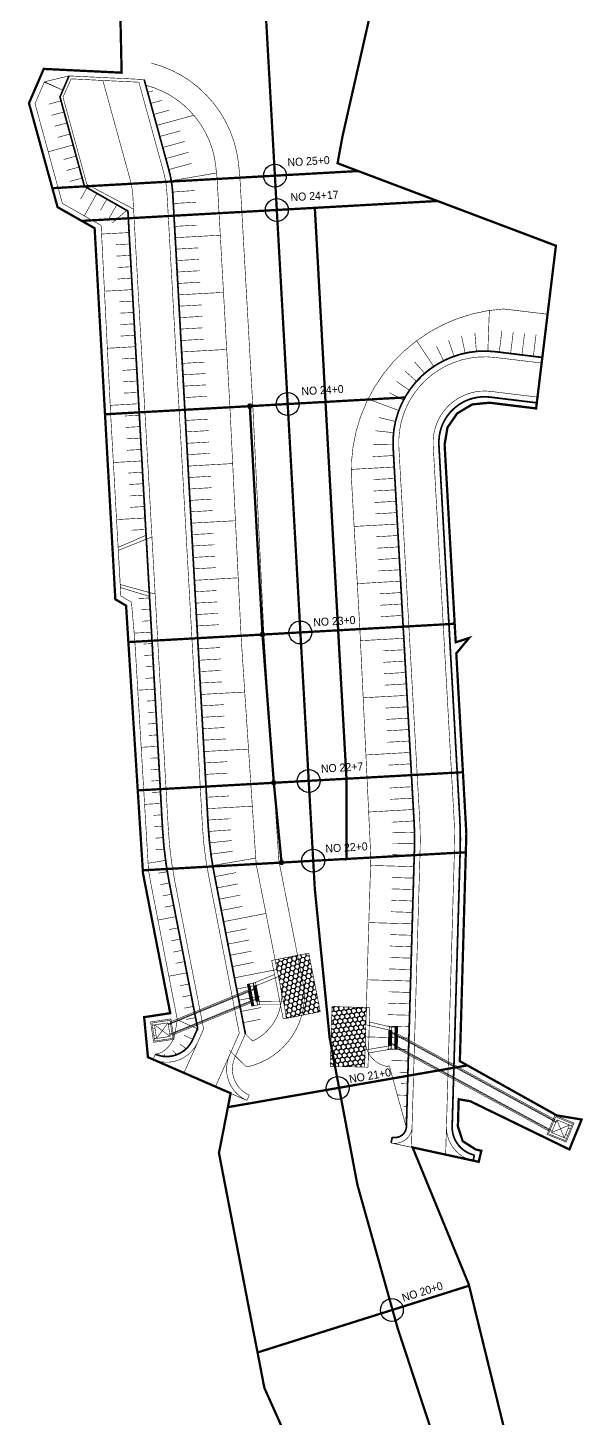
# Model space of a CAD drawing. Header units: millimetres. Extents: x -254 to 217267, y -7 to 401794.
# Drawn here: x 217069.7 to 217118.3, y 401185.7 to 401307.3 of the extents above; entities that cross this region are included whole.
import ezdxf
from ezdxf.enums import TextEntityAlignment as Align

# ---------------------------------------------------------------- set-up
doc = ezdxf.new("R2010")
doc.units = ezdxf.units.MM
doc.header["$PDMODE"] = 2
doc.header["$PDSIZE"] = 0.1
doc.linetypes.add('D_HIDDEN', pattern=[0.35, 0.2, -0.15])
doc.linetypes.add('HIDDEN', pattern=[9.525, 6.35, -3.175])
for name, color, linetype in [('#측점', 1, 'Continuous'), ('#측점라인', 1, 'Continuous'), ('#편입용지선', 1, 'Continuous'), ('0-DEGN-바닥보호공', 183, 'Continuous'), ('0-DEGN-제방상단', 1, 'Continuous'), ('0-DEGN-제방하단', 6, 'Continuous'), ('1-DEGN-배수계획', 4, 'Continuous'), ('1-블록기초 측점', 4, 'Continuous'), ('CC-DEGN-흄관', 3, 'Continuous'), ('CE-SLOP-FILL', 11, 'Continuous'), ('CS-CONC-MAJR', 5, 'Continuous')]:
    doc.layers.add(name, color=color, linetype=linetype)
doc.layers.add('0-DEGN-포장선', color=254, linetype='Continuous', true_color=0xccc5e2)
doc.styles.get("Standard").update_dxf_attribs({"font": ''})
doc.styles.get('Standard').set_extended_font_data('Dotum')

# ---------------------------------------------------------------- blocks, each defined once
blk = doc.blocks.new('lblock')
at = {"color": 3, "lineweight": 100}
for p, q in [((-1.24, 0.24), (-1.39, 0.24)), ((-1.24, 0.39), (-1.24, 0.09))]:
    blk.add_line(p, q, dxfattribs=at)
blk.add_circle((-1.24, 0.24), 0.15, dxfattribs=at)
blk = doc.blocks.new('leftblock')
at = {"lineweight": 100}
blk.add_blockref('lblock', (1.24, -0.24), dxfattribs=at)

msp = doc.modelspace()

# ---------------------------------------------------------------- hatches: boundary and pattern name
at = {"layer": '0-DEGN-바닥보호공', "transparency": 33554687}
h = msp.add_hatch(dxfattribs=at)
h.set_pattern_fill('HONEY', color=256, scale=2, angle=50.0407)
h.set_pattern_definition([(50.04074493, (-261184.38856, 448332.56777), (0.07488859606, 0.42648762957), [0.25, -0.5]), (170.04074493, (-261184.38856, 448332.56777), (-0.40679341964, -0.14838838814), [0.25, -0.5]), (110.04074493, (-261184.38856, 448332.56777), (-0.33190482358, 0.27809924143), [-0.5, 0.25])])
h.paths.add_polyline_path([(217092.37, 401220.71), (217095.31, 401221.29), (217094.3, 401226.41), (217091.36, 401225.83)])
h = msp.add_hatch(dxfattribs=at)
h.set_pattern_fill('HONEY', color=256, scale=2, angle=217.2128)
h.set_pattern_definition([(217.21279699, (672978.89447, 249096.67035), (-0.16771001059, -0.39921592196), [0.25, -0.5]), (337.21279699, (672978.89447, 249096.67035), (0.42958613531, 0.05436683134), [0.25, -0.5]), (277.21279699, (672978.89447, 249096.67035), (0.26187612472, -0.34484909062), [-0.5, 0.25])])
h.paths.add_polyline_path([(217099.34, 401221.65), (217096.34, 401221.74), (217096.19, 401216.52), (217099.18, 401216.44)])
at = {"layer": 'CS-CONC-MAJR'}
h = msp.add_hatch(dxfattribs=at)
h.set_pattern_fill('ANSI31', color=161, scale=0.2, angle=56.1673)
h.set_pattern_definition([(101.1673, (217090.002943, 401221.910443), (-0.02452665, -0.00484185), [])])
h.paths.add_polyline_path([(217089.13, 401223.73), (217088.94, 401223.69), (217089.15, 401222.61), (217089.32, 401221.77), (217089.51, 401221.81), (217089.35, 401222.65)])
h.paths.add_polyline_path([(217089.71, 401223.55), (217089.49, 401223.47), (217089.74, 401222.19), (217089.98, 401222.19)])
h = msp.add_hatch(dxfattribs=at)
h.set_pattern_fill('ANSI31', color=161, scale=0.2, angle=223.3393)
h.set_pattern_definition([(268.3393, (217101.374777, 401219.957968), (0.0249895, -0.0007245), [])])
h.paths.add_polyline_path([(217101.82, 401217.99), (217102.02, 401217.99), (217102.05, 401219.08), (217102.07, 401219.94), (217101.87, 401219.94), (217101.85, 401219.09)])
h.paths.add_polyline_path([(217101.3, 401218.29), (217101.53, 401218.33), (217101.57, 401219.63), (217101.34, 401219.68)])

# ---------------------------------------------------------------- linework, layer by layer
at = {"layer": '#측점라인', "color": 2, "linetype": 'Continuous', "lineweight": 30, "const_width": 0.2, "flags": 128}
for points in [[(217095.51, 401177.02), (217090.42, 401188.39), (217089.87, 401191.25), (217089.44, 401193.45), (217089.44, 401193.45), (217086.45, 401208.93), (217087.11, 401212.31), (217087.47, 401214.16), (217087.47, 401214.16), (217087.47, 401214.16), (217080.24, 401217.31), (217079.91, 401220.81), (217082.19, 401221.16), (217082.19, 401221.16), (217079.81, 401233.38), (217078.45, 401254.87), (217078.33, 401256.8), (217077.39, 401257.35), (217075.58, 401289.8), (217072.34, 401291.64), (217069.84, 401300.73), (217071.13, 401303.73), (217077.94, 401303.4), (217077.66, 401316.38)], [(217091.34, 401294.39), (217090.22, 401314.36)], [(217099.57, 401308.06), (217097.25, 401297.83), (217096.82, 401295.48), (217115.91, 401288.27), (217114.18, 401274.04), (217110.1, 401274.54), (217108.59, 401274.39), (217107.28, 401273.61), (217106.43, 401272.37), (217106.18, 401270.87), (217107.15, 401253.59), (217108.32, 401253.97), (217107.2, 401252.62), (217108.08, 401236.86), (217107.63, 401221.09), (217107.51, 401216.96), (217115.99, 401212.22), (217118.16, 401211.86), (217117.09, 401209.24), (217108.42, 401213.46), (217107.41, 401213.63), (217107.34, 401211.25), (217107.76, 401209.97), (217108.9, 401209.24), (217109.39, 401209.13), (217109.16, 401208.16), (217103.38, 401209.42), (217108.29, 401197.45), (217109.69, 401191.73), (217110.75, 401187.42), (217114, 401174.17)], [(217071.88, 401293.3), (217098.62, 401294.8)], [(217092.46, 401274.42), (217091.34, 401294.39)], [(217105.55, 401292.18), (217074.45, 401290.44)], [(217076.49, 401273.53), (217102.71, 401275)], [(217093.57, 401254.45), (217092.46, 401274.42)], [(217078.53, 401253.61), (217107.06, 401255.21)], [(217094.69, 401234.49), (217093.57, 401254.45)], [(217107.78, 401242.23), (217079.35, 401240.64)], [(217079.79, 401233.65), (217108.03, 401235.23)], [(217087.23, 401212.94), (217108.16, 401216.59)], [(217089.82, 401191.49), (217108.32, 401197.33)]]:
    msp.add_lwpolyline(points, dxfattribs=at)
msp.add_lwpolyline([(217118.05, 401158.97), (217113.54, 401166.16, -0.060449), (217105.37, 401183.61), (217102.09, 401193.56, -0.065507), (217094.83, 401232.02), (217094.69, 401234.49)], format="xyb", dxfattribs=at)
at = {"layer": '#측점라인', "color": 2, "linetype": 'Continuous', "lineweight": 30}
for centre in [(217091.34, 401294.39), (217091.51, 401291.4), (217092.46, 401274.42), (217093.57, 401254.45), (217094.3, 401241.47), (217094.69, 401234.49), (217096.83, 401214.61), (217101.57, 401195.2)]:
    msp.add_circle(centre, 1, dxfattribs=at)
at = {"layer": '#편입용지선', "linetype": 'Continuous', "const_width": 0.05}
msp.add_lwpolyline([(217112.71, 401274.21), (217114.17, 401274.04)], dxfattribs=at)
at = {"lineweight": 50}
for points in [[(217094.82, 401291.58), (217095.77, 401274.61), (217096.88, 401254.63), (217097.61, 401241.66), (217097.61, 401234.65)], [(217091.92, 401234.35), (217091.24, 401241.3), (217090.26, 401254.27), (217089.15, 401274.24)]]:
    msp.add_lwpolyline(points, dxfattribs=at)
at = {"layer": '0-DEGN-바닥보호공', "transparency": 33554687, "const_width": 0.05}
for points in [[(217092.37, 401220.71), (217095.31, 401221.29), (217094.3, 401226.41), (217091.36, 401225.83)], [(217099.34, 401221.65), (217096.34, 401221.74), (217096.19, 401216.52), (217099.18, 401216.44)]]:
    msp.add_lwpolyline(points, close=True, dxfattribs=at)
at = {"layer": '0-DEGN-제방상단', "color": 3, "ltscale": 0.1}
for points, const_width in [([(217073.34, 401303.12), (217072.55, 401301.28), (217074.69, 401293.47), (217078.49, 401291.3), (217081.52, 401237.25, 0.034114), (217082.09, 401232.66), (217084.59, 401219.82), (217084.15, 401218.84, -0.408511), (217080.89, 401217.57)], 0.15), ([(217088.76, 401219.35), (217086.02, 401233.42, -0.034114), (217085.51, 401237.48), (217082.41, 401292.83, 0.052974), (217082.07, 401294.91), (217079.91, 401302.8)], 0.15), ([(217101.49, 401209.82), (217101.61, 401210.31, 0.47453), (217102.84, 401211.25), (217102.99, 401216.64), (217103.54, 401235.52, 0.021224), (217103.5, 401238.07), (217101.68, 401270.61, -0.467113), (217110.64, 401279), (217114.72, 401278.5)], 0.15), ([(217114.24, 401274.53), (217110.16, 401275.03, 0.467113), (217105.68, 401270.84), (217107.5, 401238.29, -0.021224), (217107.54, 401235.41), (217106.84, 401211.26, 0.358387), (217108.78, 401208.75), (217108.67, 401208.26)], 0.15), ([(217088.76, 401219.35), (217087.84, 401217.29, 0.414214), (217089.1, 401213.99)], 0.05)]:
    msp.add_lwpolyline(points, format="xyb", dxfattribs=dict(at, const_width=const_width))
at = {"layer": '0-DEGN-제방상단', "color": 3, "ltscale": 0.1, "const_width": 0.05}
for points in [[(217073.34, 401303.12), (217079.91, 401302.8)], [(217114.72, 401278.5), (217114.24, 401274.53)], [(217077.63, 401261.89), (217080.08, 401262.95)], [(217080.38, 401257.6), (217077.83, 401258.38)], [(217080.89, 401217.57), (217080.69, 401217.11)], [(217089.1, 401213.99), (217088.89, 401213.53)], [(217108.67, 401208.26), (217107.09, 401208.62), (217101.96, 401209.71), (217101.49, 401209.82)]]:
    msp.add_lwpolyline(points, dxfattribs=at)
at = {"layer": '0-DEGN-제방하단', "linetype": 'Continuous', "lineweight": 30, "const_width": 0.05}
for points in [[(217080.54, 401304.24, -0.309871), (217088.15, 401295.55), (217088.28, 401294.27), (217089.41, 401274.24), (217090.38, 401254.28), (217091.69, 401234.47), (217093.89, 401223.34, -0.384029), (217088.86, 401216.45), (217087.36, 401217.92)], [(217080.05, 401302.3, -0.309515), (217086.16, 401295.32), (217086.29, 401294.11), (217087.41, 401274.14), (217088.38, 401254.16), (217089.7, 401234.21), (217091.91, 401223.05, -0.314419), (217089.4, 401218.72), (217088.76, 401219.35)], [(217114.72, 401278.5), (217115.18, 401282.28), (217111.32, 401282.74, 0.409023), (217098.03, 401267.96), (217098.77, 401254.74), (217099.73, 401234.77), (217099.51, 401227.73), (217099.25, 401218.61, 0.343122), (217101.15, 401216.5), (217101.34, 401216.56), (217102.83, 401211.17)]]:
    msp.add_lwpolyline(points, format="xyb", dxfattribs=at)
for points in [[(217080.89, 401217.57), (217081.45, 401217.73), (217081.95, 401218.12), (217082.31, 401218.59), (217082.55, 401219.07), (217082.81, 401220.59), (217082.56, 401221.87), (217081.66, 401226.49), (217080.46, 401232.69), (217080.29, 401233.68), (217079.1, 401253.64), (217078.8, 401257.1), (217077.87, 401257.64), (217076.98, 401273.56), (217076.15, 401290.04), (217072.76, 401291.97), (217070.37, 401300.69), (217071.19, 401302.6), (217073.34, 401303.12), (217073.34, 401303.12)], [(217071.19, 401302.6), (217072.8, 401301.87)]]:
    msp.add_lwpolyline(points, dxfattribs=at)
at = {"layer": '0-DEGN-포장선', "const_width": 0.05, "flags": 128}
for points in [[(217078.98, 401291.47), (217074.9, 401293.64), (217072.81, 401301.27), (217073.53, 401302.86), (217076.3, 401302.72)], [(217114.27, 401274.78), (217114.69, 401278.25)], [(217114.3, 401275.03), (217114.66, 401278.01)], [(217080.87, 401257.81), (217077.82, 401258.64), (217077.65, 401261.63), (217080.59, 401262.8)], [(217108.67, 401208.26), (217101.49, 401209.82)], [(217108.67, 401208.26), (217101.49, 401209.82)]]:
    msp.add_lwpolyline(points, dxfattribs=at)
for points in [[(217083.39, 401215.93), (217085.11, 401219.77), (217082.58, 401232.75, -0.034114), (217082.02, 401237.28), (217078.92, 401292.63, 0.052974), (217078.7, 401293.99), (217076.3, 401302.72)], [(217086.14, 401214.73), (217088.23, 401219.41), (217085.52, 401233.32, -0.034114), (217085.01, 401237.45), (217081.91, 401292.8, 0.052974), (217081.59, 401294.78), (217079.45, 401302.57)], [(217103.28, 401209.43), (217104.04, 401235.51, 0.021224), (217104, 401238.1), (217102.18, 401270.64, -0.467113), (217110.58, 401278.5), (217114.66, 401278.01)], [(217114.3, 401275.03), (217110.22, 401275.53, 0.467113), (217105.18, 401270.81), (217107, 401238.26, -0.021224), (217107.04, 401235.42), (217106.27, 401208.78)], [(217080.69, 401217.11, 0.408511), (217084.6, 401218.64)], [(217087.38, 401217.5, 0.414214), (217088.89, 401213.53)], [(217101.49, 401209.82, 0.47453), (217103.34, 401211.24)], [(217106.34, 401211.27, 0.358387), (217108.67, 401208.26)]]:
    msp.add_lwpolyline(points, format="xyb", dxfattribs=at)
at = {"layer": '0-DEGN-포장선', "linetype": 'Continuous', "const_width": 0.05}
for points in [[(217079.45, 401302.57), (217076.3, 401302.72)], [(217088.89, 401213.53), (217080.69, 401217.11)], [(217088.89, 401213.53), (217080.69, 401217.11)]]:
    msp.add_lwpolyline(points, dxfattribs=at)
at = {"layer": '1-DEGN-배수계획', "linetype": 'D_HIDDEN', "const_width": 0.05}
for points in [[(217080.47, 401220.39), (217082.25, 401220.66), (217082.52, 401218.88), (217080.74, 401218.61)], [(217116.81, 401209.88), (217115.14, 401210.56), (217115.82, 401212.23), (217117.49, 401211.55)]]:
    msp.add_lwpolyline(points, close=True, dxfattribs=at)
at = {"layer": '1-DEGN-배수계획', "const_width": 0.05}
for points in [[(217080.59, 401220.3), (217082.17, 401220.54), (217082.41, 401218.96), (217080.83, 401218.72)], [(217080.82, 401220.14), (217082, 401220.31), (217082.18, 401219.13), (217080.99, 401218.95)], [(217116.75, 401210.01), (217115.27, 401210.61), (217115.88, 401212.1), (217117.36, 401211.49)], [(217116.64, 401210.27), (217115.53, 401210.72), (217115.99, 401211.83), (217117.1, 401211.38)]]:
    msp.add_lwpolyline(points, close=True, dxfattribs=at)
for points in [[(217080.82, 401220.14), (217080.62, 401220.11)], [(217080.86, 401219.84), (217080.66, 401219.81)], [(217080.82, 401220.14), (217082.18, 401219.13)], [(217082, 401220.31), (217080.99, 401218.95)], [(217080.95, 401219.25), (217080.75, 401219.22)], [(217080.99, 401218.95), (217080.8, 401218.92)], [(217115.53, 401210.72), (217117.1, 401211.38)], [(217116.64, 401210.27), (217115.99, 401211.83)], [(217117.1, 401211.38), (217117.28, 401211.31)], [(217116.64, 401210.27), (217116.83, 401210.2)], [(217116.76, 401210.55), (217116.94, 401210.47)], [(217116.98, 401211.1), (217117.17, 401211.03)]]:
    msp.add_lwpolyline(points, dxfattribs=at)
at = {"layer": '1-블록기초 측점'}
for p in [(217094.82, 401291.58), (217095.77, 401274.61), (217089.15, 401274.24), (217090.26, 401254.27), (217096.88, 401254.63), (217097.55, 401241.65), (217091.23, 401241.31), (217091.92, 401234.35), (217097.53, 401234.62)]:
    msp.add_point(p, dxfattribs=at)
at = {"layer": 'CC-DEGN-흄관', "ltscale": 0.5, "const_width": 0.05}
for points in [[(217089.53, 401223.3), (217082.02, 401220.21)], [(217089.71, 401222.36), (217082.16, 401219.26)], [(217089.03, 401223.2), (217082.19, 401220.39)], [(217089.26, 401222.07), (217082.37, 401219.24)], [(217101.56, 401219.5), (217115.97, 401211.66)], [(217102.06, 401219.34), (217115.84, 401211.84)], [(217101.53, 401218.45), (217115.52, 401210.84)], [(217102.02, 401218.07), (217115.3, 401210.85)]]:
    msp.add_lwpolyline(points, dxfattribs=at)
at = {"layer": 'CC-DEGN-흄관', "linetype": 'D_HIDDEN', "ltscale": 0.2, "const_width": 0.05}
for points in [[(217089.54, 401223.23), (217082.03, 401220.15)], [(217089.7, 401222.43), (217082.15, 401219.33)], [(217101.56, 401219.42), (217115.94, 401211.6)], [(217101.53, 401218.53), (217115.55, 401210.9)]]:
    msp.add_lwpolyline(points, dxfattribs=at)
at = {"layer": 'CE-SLOP-FILL', "linetype": 'Continuous', "const_width": 0.05}
for points in [[(217072.8, 401301.87), (217071.18, 401302.57)], [(217080.22, 401301.68), (217080.68, 401301.81)], [(217072.64, 401300.94), (217071.55, 401300.64)], [(217080.48, 401300.71), (217081.47, 401300.98)], [(217080.75, 401299.75), (217082.1, 401300.12)], [(217072.91, 401299.97), (217071.82, 401299.67)], [(217073.17, 401299.01), (217072.08, 401298.71)], [(217081.01, 401298.79), (217084.26, 401299.68)], [(217073.44, 401298.04), (217072.35, 401297.74)], [(217081.27, 401297.82), (217083.09, 401298.32)], [(217073.7, 401297.08), (217071.52, 401296.48)], [(217081.54, 401296.86), (217083.47, 401297.39)], [(217081.8, 401295.89), (217083.79, 401296.44)], [(217073.97, 401296.11), (217072.88, 401295.81)], [(217082.07, 401294.93), (217084.06, 401295.47)], [(217074.23, 401295.15), (217073.14, 401294.85)], [(217074.49, 401294.18), (217073.41, 401293.89)], [(217082.29, 401293.95), (217086.24, 401294.63)], [(217074.92, 401293.34), (217074.36, 401292.36)], [(217075.78, 401292.85), (217074.67, 401290.88)], [(217082.4, 401292.96), (217084.37, 401293.1)], [(217076.65, 401292.35), (217076.09, 401291.37)], [(217077.52, 401291.86), (217076.85, 401290.67)], [(217082.46, 401291.96), (217084.43, 401292.07)], [(217078.39, 401291.36), (217077.15, 401290.28)], [(217082.52, 401290.96), (217084.49, 401291.07)], [(217078.6, 401289.42), (217076.18, 401289.29)], [(217082.57, 401289.96), (217084.54, 401290.07)], [(217082.63, 401288.97), (217086.57, 401289.19)], [(217078.65, 401288.42), (217077.44, 401288.36)], [(217082.68, 401287.97), (217084.65, 401288.08)], [(217078.71, 401287.43), (217077.5, 401287.36)], [(217082.74, 401286.97), (217084.71, 401287.08)], [(217078.76, 401286.43), (217077.55, 401286.36)], [(217082.8, 401285.97), (217084.76, 401286.08)], [(217078.88, 401284.43), (217076.44, 401284.29)], [(217078.82, 401285.43), (217077.6, 401285.36)], [(217082.85, 401284.97), (217084.82, 401285.08)], [(217078.93, 401283.43), (217077.71, 401283.36)], [(217082.91, 401283.97), (217086.85, 401284.19)], [(217082.96, 401282.98), (217084.93, 401283.09)], [(217078.99, 401282.43), (217077.76, 401282.37)], [(217083.02, 401281.98), (217084.99, 401282.09)], [(217109.96, 401279.05), (217110.09, 401282.61)], [(217079.04, 401281.44), (217077.82, 401281.37)], [(217083.08, 401280.98), (217085.04, 401281.09)], [(217108.96, 401279.03), (217108.82, 401280.68)], [(217110.96, 401278.96), (217111.19, 401280.85)], [(217111.95, 401278.84), (217112.18, 401280.73)], [(217079.16, 401279.44), (217076.69, 401279.3)], [(217079.1, 401280.44), (217077.87, 401280.37)], [(217083.13, 401279.98), (217085.1, 401280.09)], [(217105.23, 401277.71), (217103.73, 401279.96)], [(217106.09, 401278.21), (217105.47, 401279.47)], [(217107.01, 401278.6), (217106.53, 401279.99)], [(217107.98, 401278.88), (217107.65, 401280.39)], [(217112.94, 401278.72), (217113.17, 401280.61)], [(217113.94, 401278.6), (217114.17, 401280.48)], [(217079.21, 401278.44), (217077.98, 401278.37)], [(217083.19, 401278.98), (217087.12, 401279.2)], [(217079.27, 401277.44), (217078.03, 401277.37)], [(217083.24, 401277.98), (217085.21, 401278.09)], [(217083.3, 401276.98), (217085.27, 401277.09)], [(217103.72, 401276.41), (217102.74, 401277.29)], [(217104.43, 401277.11), (217103.56, 401278.11)], [(217079.32, 401276.44), (217078.08, 401276.37)], [(217083.35, 401275.99), (217085.32, 401276.1)], [(217103.1, 401275.62), (217102, 401276.39)], [(217079.38, 401275.44), (217078.14, 401275.38)], [(217083.41, 401274.99), (217085.38, 401275.1)], [(217102.18, 401273.86), (217099.48, 401274.86)], [(217102.58, 401274.77), (217101.36, 401275.41)], [(217079.43, 401274.45), (217076.94, 401274.31)], [(217079.49, 401273.45), (217078.24, 401273.38)], [(217083.47, 401273.99), (217087.4, 401274.21)], [(217079.55, 401272.45), (217078.3, 401272.38)], [(217083.52, 401272.99), (217085.49, 401273.1)], [(217101.89, 401272.9), (217100.41, 401273.25)], [(217079.6, 401271.45), (217078.35, 401271.38)], [(217083.58, 401271.99), (217085.54, 401272.1)], [(217083.63, 401270.99), (217085.59, 401271.1)], [(217101.67, 401270.92), (217099.93, 401270.89)], [(217101.72, 401271.92), (217100.11, 401272.09)], [(217079.66, 401270.45), (217078.41, 401270.38)], [(217083.69, 401270), (217085.64, 401270.11)], [(217101.72, 401269.92), (217099.89, 401269.82)], [(217079.71, 401269.45), (217077.22, 401269.31)], [(217079.77, 401268.46), (217078.52, 401268.39)], [(217083.75, 401269), (217087.65, 401269.22)], [(217101.78, 401268.92), (217098.01, 401268.71)], [(217079.83, 401267.46), (217078.58, 401267.39)], [(217083.8, 401268), (217085.75, 401268.11)], [(217101.83, 401267.92), (217099.94, 401267.82)], [(217079.88, 401266.46), (217078.63, 401266.39)], [(217083.86, 401267), (217085.8, 401267.11)], [(217083.91, 401266), (217085.85, 401266.11)], [(217101.89, 401266.92), (217099.99, 401266.82)], [(217079.94, 401265.46), (217078.69, 401265.39)], [(217083.97, 401265), (217085.91, 401265.11)], [(217101.95, 401265.92), (217100.05, 401265.82)], [(217102, 401264.93), (217100.1, 401264.82)], [(217079.99, 401264.46), (217077.5, 401264.32)], [(217084.03, 401264.01), (217087.89, 401264.22)], [(217102.06, 401263.93), (217098.26, 401263.72)], [(217080.05, 401263.46), (217078.8, 401263.39)], [(217084.08, 401263.01), (217086.01, 401263.11)], [(217102.11, 401262.93), (217100.22, 401262.82)], [(217084.14, 401262.01), (217086.06, 401262.12)], [(217102.17, 401261.93), (217100.27, 401261.82)], [(217084.19, 401261.01), (217086.12, 401261.12)], [(217084.25, 401260.01), (217086.17, 401260.12)], [(217102.23, 401260.93), (217100.33, 401260.83)], [(217084.3, 401259.01), (217088.14, 401259.23)], [(217102.34, 401258.94), (217098.54, 401258.72)], [(217102.28, 401259.93), (217100.38, 401259.83)], [(217084.36, 401258.01), (217086.27, 401258.12)], [(217102.39, 401257.94), (217100.5, 401257.83)], [(217080.38, 401257.47), (217079.37, 401257.42)], [(217080.44, 401256.47), (217079.65, 401256.43)], [(217084.42, 401257.02), (217086.32, 401257.12)], [(217102.45, 401256.94), (217100.55, 401256.83)], [(217080.5, 401255.48), (217079.72, 401255.43)], [(217084.47, 401256.02), (217086.38, 401256.12)], [(217084.53, 401255.02), (217086.43, 401255.13)], [(217102.5, 401255.94), (217100.61, 401255.83)], [(217080.55, 401254.48), (217079.03, 401254.39)], [(217084.58, 401254.02), (217088.38, 401254.23)], [(217102.62, 401253.94), (217098.81, 401253.73)], [(217102.56, 401254.94), (217100.66, 401254.84)], [(217080.61, 401253.48), (217079.86, 401253.44)], [(217084.64, 401253.02), (217086.54, 401253.13)], [(217102.67, 401252.94), (217100.77, 401252.84)], [(217080.66, 401252.48), (217079.92, 401252.44)], [(217080.72, 401251.48), (217079.98, 401251.44)], [(217084.7, 401252.02), (217086.6, 401252.13)], [(217102.73, 401251.95), (217100.82, 401251.84)], [(217080.78, 401250.48), (217080.03, 401250.44)], [(217084.75, 401251.03), (217086.66, 401251.13)], [(217102.78, 401250.95), (217100.87, 401250.84)], [(217080.83, 401249.49), (217079.35, 401249.4)], [(217084.81, 401250.03), (217086.72, 401250.13)], [(217084.86, 401249.03), (217088.71, 401249.24)], [(217102.84, 401249.95), (217100.92, 401249.84)], [(217080.89, 401248.49), (217080.15, 401248.45)], [(217084.92, 401248.03), (217086.85, 401248.14)], [(217102.9, 401248.95), (217099.06, 401248.74)], [(217102.95, 401247.95), (217101.03, 401247.84)], [(217080.94, 401247.49), (217080.21, 401247.45)], [(217084.97, 401247.03), (217086.91, 401247.14)], [(217103.01, 401246.95), (217101.08, 401246.85)], [(217081, 401246.49), (217080.26, 401246.45)], [(217081.05, 401245.49), (217080.32, 401245.45)], [(217085.03, 401246.03), (217086.97, 401246.14)], [(217103.06, 401245.96), (217101.13, 401245.85)], [(217081.11, 401244.49), (217079.65, 401244.41)], [(217085.09, 401245.03), (217087.03, 401245.14)], [(217085.14, 401244.04), (217089.04, 401244.25)], [(217103.12, 401244.96), (217101.18, 401244.85)], [(217081.17, 401243.49), (217080.44, 401243.45)], [(217085.2, 401243.04), (217087.15, 401243.15)], [(217103.18, 401243.96), (217099.3, 401243.74)], [(217103.23, 401242.96), (217101.29, 401242.85)], [(217081.22, 401242.5), (217080.5, 401242.46)], [(217085.25, 401242.04), (217087.21, 401242.15)], [(217103.29, 401241.96), (217101.34, 401241.85)], [(217081.28, 401241.5), (217080.55, 401241.46)], [(217081.33, 401240.5), (217080.61, 401240.46)], [(217085.31, 401241.04), (217087.27, 401241.15)], [(217103.34, 401240.96), (217101.39, 401240.85)], [(217081.39, 401239.5), (217079.95, 401239.42)], [(217085.37, 401240.04), (217087.33, 401240.15)], [(217103.4, 401239.96), (217101.44, 401239.86)], [(217081.45, 401238.5), (217080.73, 401238.46)], [(217085.42, 401239.04), (217089.37, 401239.26)], [(217085.48, 401238.05), (217087.46, 401238.16)], [(217103.45, 401238.97), (217099.54, 401238.75)], [(217081.5, 401237.5), (217080.79, 401237.46)], [(217085.54, 401237.05), (217087.52, 401237.19)], [(217103.51, 401237.97), (217101.55, 401237.86)], [(217103.55, 401236.97), (217101.59, 401236.93)], [(217081.57, 401236.51), (217080.85, 401236.46)], [(217085.62, 401236.05), (217087.59, 401236.26)], [(217103.55, 401235.97), (217101.61, 401236)], [(217081.78, 401234.52), (217080.26, 401234.27)], [(217081.66, 401235.51), (217080.92, 401235.45)], [(217085.74, 401235.06), (217087.68, 401235.33)], [(217085.9, 401234.07), (217089.67, 401234.72)], [(217103.52, 401234.97), (217101.62, 401235.02)], [(217081.93, 401233.53), (217081.15, 401233.4)], [(217086.08, 401233.09), (217087.93, 401233.45)], [(217103.49, 401233.97), (217099.71, 401234.08)], [(217082.11, 401232.55), (217081.33, 401232.39)], [(217086.27, 401232.11), (217088.12, 401232.47)], [(217103.44, 401231.97), (217101.54, 401232.03)], [(217103.46, 401232.97), (217101.57, 401233.02)], [(217082.3, 401231.56), (217081.52, 401231.41)], [(217086.46, 401231.12), (217088.32, 401231.49)], [(217103.41, 401230.97), (217101.51, 401231.03)], [(217082.68, 401229.6), (217081.11, 401229.3)], [(217082.49, 401230.58), (217081.71, 401230.43)], [(217086.65, 401230.14), (217088.51, 401230.5)], [(217086.84, 401229.16), (217090.56, 401229.88)], [(217103.38, 401229.97), (217101.48, 401230.03)], [(217082.88, 401228.62), (217082.09, 401228.47)], [(217087.04, 401228.18), (217088.89, 401228.54)], [(217103.35, 401228.97), (217099.55, 401229.08)], [(217083.07, 401227.64), (217082.28, 401227.49)], [(217087.23, 401227.2), (217089.09, 401227.56)], [(217103.32, 401227.97), (217101.42, 401228.03)], [(217083.26, 401226.66), (217082.47, 401226.5)], [(217087.42, 401226.22), (217089.28, 401226.58)], [(217103.26, 401225.97), (217101.36, 401226.03)], [(217103.29, 401226.97), (217101.39, 401227.03)], [(217083.64, 401224.69), (217082.07, 401224.39)], [(217083.45, 401225.67), (217082.66, 401225.52)], [(217087.61, 401225.23), (217089.47, 401225.6)], [(217087.8, 401224.25), (217091.53, 401224.98)], [(217103.23, 401224.97), (217101.33, 401225.03)], [(217083.83, 401223.71), (217083.05, 401223.56)], [(217087.99, 401223.27), (217089.86, 401223.63)], [(217103.2, 401223.97), (217099.41, 401224.08)], [(217084.02, 401222.73), (217083.24, 401222.58)], [(217088.18, 401222.29), (217090.05, 401222.65)], [(217103.18, 401222.97), (217101.28, 401223.03)], [(217084.21, 401221.75), (217083.43, 401221.6)], [(217088.37, 401221.31), (217090.12, 401221.65)], [(217103.15, 401221.97), (217101.25, 401222.03)], [(217084.57, 401219.79), (217082.81, 401220.58)], [(217084.4, 401220.77), (217083.59, 401220.61)], [(217088.56, 401220.33), (217090.06, 401220.62)], [(217103.09, 401219.98), (217101.19, 401220.03)], [(217103.12, 401220.98), (217101.22, 401221.03)], [(217084.16, 401218.88), (217083.4, 401219.22)], [(217103.06, 401218.98), (217099.26, 401219.09)], [(217080.89, 401217.57), (217080.89, 401217.57)], [(217081.77, 401217.37), (217081.65, 401217.57)], [(217082.75, 401217.53), (217082.41, 401217.9)], [(217083.59, 401218.06), (217083.02, 401218.46)], [(217103.03, 401217.98), (217101.19, 401218.03)], [(217103, 401216.98), (217101.5, 401217.02)], [(217102.97, 401215.98), (217102.23, 401216)], [(217102.94, 401214.98), (217102.36, 401214.99)], [(217102.91, 401213.98), (217102.05, 401214)], [(217102.89, 401212.98), (217102.61, 401212.99)], [(217102.86, 401211.98), (217102.73, 401211.98)]]:
    msp.add_lwpolyline(points, dxfattribs=at)
at = {"layer": 'CS-CONC-MAJR', "ltscale": 1000, "const_width": 0.05}
for points in [[(217091.06, 401225.77), (217091.36, 401225.83)], [(217091.37, 401224.24), (217091.06, 401225.77)], [(217092.37, 401220.71), (217091.36, 401225.83)], [(217088.94, 401223.69), (217089.65, 401223.83)], [(217089.32, 401221.77), (217088.94, 401223.69)], [(217089.51, 401221.81), (217089.13, 401223.73)], [(217089.81, 401221.87), (217089.43, 401223.78)], [(217089.43, 401223.77), (217091.31, 401224.54)], [(217089.84, 401221.88), (217089.47, 401223.79)], [(217090.03, 401221.92), (217089.65, 401223.83)], [(217089.32, 401221.77), (217090.03, 401221.92)], [(217089.74, 401222.19), (217092.08, 401222.18)], [(217089.8, 401221.89), (217091.83, 401221.89)], [(217092.07, 401220.66), (217091.77, 401222.19)], [(217099.34, 401221.65), (217099.18, 401216.44)], [(217099.64, 401221.64), (217099.34, 401221.65)], [(217099.64, 401221.64), (217099.59, 401220.08)], [(217092.07, 401220.66), (217092.37, 401220.71)], [(217101.57, 401219.63), (217099.29, 401220.15)], [(217101.57, 401219.93), (217099.6, 401220.39)], [(217101.35, 401219.96), (217101.29, 401218.01)], [(217102.07, 401219.94), (217101.35, 401219.96)], [(217101.54, 401219.95), (217101.48, 401218)], [(217101.57, 401219.95), (217101.52, 401218)], [(217101.87, 401219.94), (217101.82, 401217.99)], [(217102.07, 401219.94), (217102.02, 401217.99)], [(217099.53, 401217.99), (217099.48, 401216.43)], [(217101.52, 401218.02), (217099.52, 401217.68)], [(217102.02, 401217.99), (217101.29, 401218.01)], [(217099.48, 401216.43), (217099.18, 401216.44)]]:
    msp.add_lwpolyline(points, dxfattribs=at)
at = {"layer": 'CS-CONC-MAJR', "linetype": 'HIDDEN', "ltscale": 1000, "const_width": 0.05}
for points in [[(217089.49, 401223.47), (217091.65, 401224.36)], [(217091.37, 401224.24), (217091.77, 401222.19)], [(217099.53, 401217.99), (217099.59, 401220.08)], [(217101.53, 401218.33), (217099.23, 401217.94)]]:
    msp.add_lwpolyline(points, dxfattribs=at)

# ---------------------------------------------------------------- block references
at = {"layer": '#측점', "lineweight": 100}
for p in [(217089.15, 401274.24), (217090.26, 401254.27), (217091.23, 401241.31), (217091.92, 401234.35)]:
    msp.add_blockref('leftblock', p, dxfattribs=at)

# ---------------------------------------------------------------- texts
at = {"layer": '#측점', "color": 4, "linetype": 'Continuous'}
for s, rotation, p in [('NO 25+0', 3.2027, (217092.44, 401295.56)), ('NO 24+17', 3.2027, (217092.71, 401292.51)), ('NO 24+0', 3.2027, (217093.66, 401275.54)), ('NO 23+0', 3.2027, (217094.7, 401255.34)), ('NO 22+7', 3.2027, (217095.37, 401242.54)), ('NO 22+0', 3.2027, (217095.76, 401235.55)), ('NO 21+0', 9.898, (217097.84, 401215.38)), ('NO 20+0', 17.5374, (217102.47, 401196.25))]:
    msp.add_text(s, height=0.7, rotation=rotation, dxfattribs=at).set_placement(p, align=Align.MIDDLE_LEFT)

doc.saveas('drawing.dxf')
